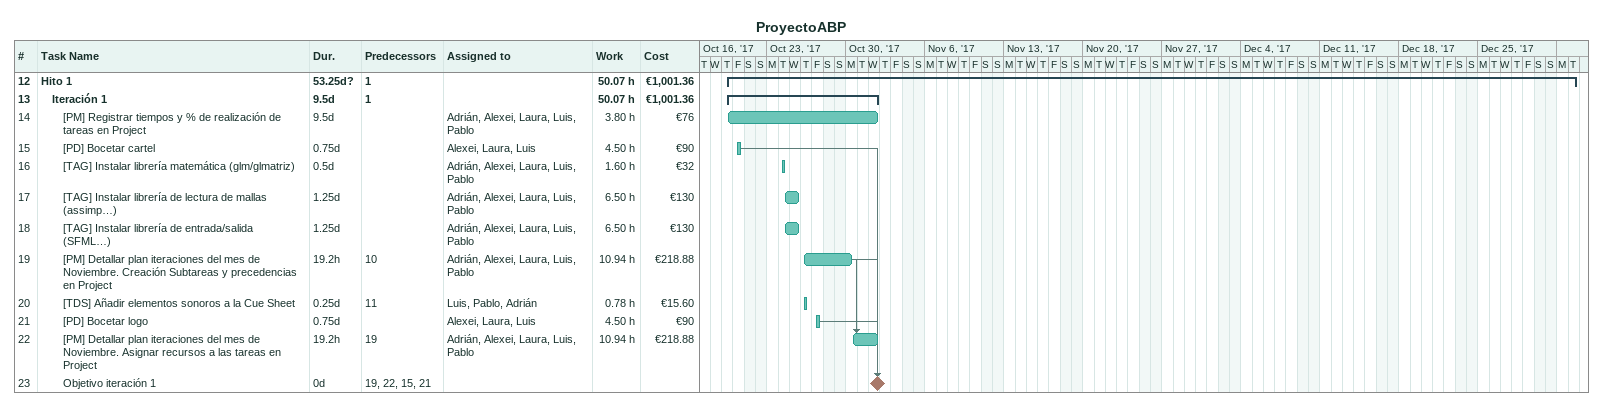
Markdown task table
ProyectoABP

| ID | Level | Task | Duration | Start | Finish | Predecessors | Resources | Work (h) | Cost (€) |
|---|---|---|---|---|---|---|---|---|---|
| 12 | 1 | **Hito 1** | 53.25d? | 2017-10-19 | 2018-01-02 | 1 |  | 50.07 | 1001.36 |
| 13 | 2 | **Iteración 1** | 9.5d | 2017-10-19 | 2017-11-01 | 1 |  | 50.07 | 1001.36 |
| 14 | 3 | [PM] Registrar tiempos y % de realización de tareas en Project | 9.5d | 2017-10-19 | 2017-11-01 |  | Adrián, Alexei, Laura, Luis, Pablo | 3.80 | 76 |
| 15 | 3 | [PD] Bocetar cartel | 0.75d | 2017-10-20 | 2017-10-20 |  | Alexei, Laura, Luis | 4.50 | 90 |
| 16 | 3 | [TAG] Instalar librería matemática (glm/glmatriz) | 0.5d | 2017-10-24 | 2017-10-24 |  | Adrián, Alexei, Laura, Luis, Pablo | 1.60 | 32 |
| 17 | 3 | [TAG] Instalar librería de lectura de mallas (assimp…) | 1.25d | 2017-10-24 | 2017-10-25 |  | Adrián, Alexei, Laura, Luis, Pablo | 6.50 | 130 |
| 18 | 3 | [TAG] Instalar librería de entrada/salida (SFML…) | 1.25d | 2017-10-24 | 2017-10-25 |  | Adrián, Alexei, Laura, Luis, Pablo | 6.50 | 130 |
| 19 | 3 | [PM] Detallar plan iteraciones del mes de Noviembre. Creación Subtareas y precedencias en Project | 19.2h | 2017-10-26 | 2017-10-30 | 10 | Adrián, Alexei, Laura, Luis, Pablo | 10.94 | 218.88 |
| 20 | 3 | [TDS] Añadir elementos sonoros a la Cue Sheet | 0.25d | 2017-10-26 | 2017-10-26 | 11 | Luis, Pablo, Adrián | 0.78 | 15.60 |
| 21 | 3 | [PD] Bocetar logo | 0.75d | 2017-10-27 | 2017-10-27 |  | Alexei, Laura, Luis | 4.50 | 90 |
| 22 | 3 | [PM] Detallar plan iteraciones del mes de Noviembre. Asignar recursos a las tareas en Project | 19.2h | 2017-10-30 | 2017-11-01 | 19 | Adrián, Alexei, Laura, Luis, Pablo | 10.94 | 218.88 |
| 23 | 3 | Objetivo iteración 1 | 0d | 2017-11-01 | 2017-11-01 | 19, 22, 15, 21 |  |  |  |
